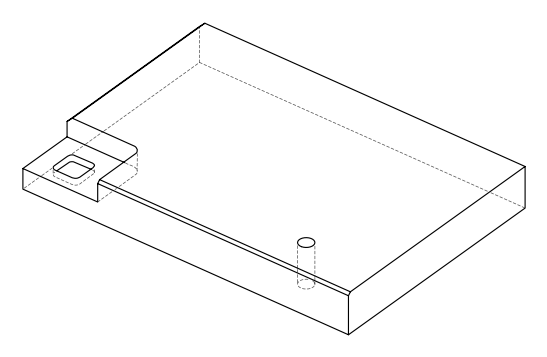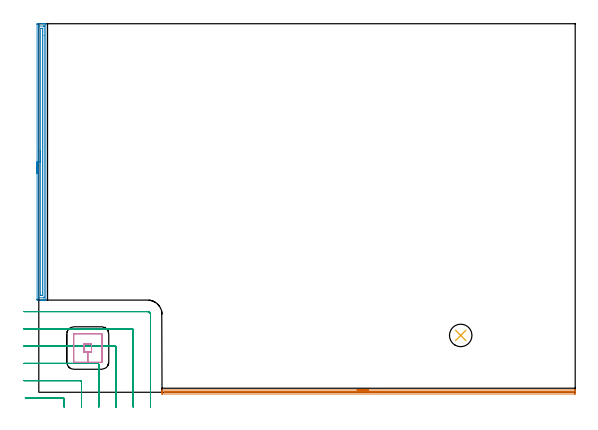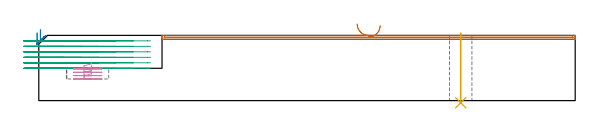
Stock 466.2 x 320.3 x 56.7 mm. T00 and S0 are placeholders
(PLAN: 5 operations, 3 tool changes, 23 min)
(1 AREA_MILL | FG_CHAMFER_SURFACE | UGT0205_001 | 5.89 min | 2218 mm3)
(2 AREA_MILL_1 | FG_CHAMFER_SURFACE_1 | UGT0205_001 | 5.97 min | 7076 mm3)
(3 MILL_CORNER_NOTCH_RECTANGULAR | CORNER_NOTCH_RECTANGULAR | UGT0201_136 | Follow Part, ap 5, ae 75% | 9.39 min | 244254 mm3)
(4 MILL_RECTANGULAR_POCKET | POCKET_RECTANGULAR_STRAIGHT | NXT0201_011 | Follow Part, ap 3, ae 75% | 1.46 min | 12216 mm3)
(5 INDEXABLE_INSERT_DRILL_THROUGH_HOLE_FROM_SOLID | STEP1HOLE | NXT0302_010 | 0.24 min | 16901 mm3)
(TOOL UGT0205_001 | Chamfer Mill 20 x 3 x 45 deg. | D20 FL50 Z2)
(TOOL UGT0201_136 | Carbide End Mill 20.0 | D20 FL30 Z4)
(TOOL NXT0201_011 | ENDMILL 12mm [2P460-1200-NA 1630] | D12 FL38 Z6)
(TOOL NXT0302_010 | Index. Insert Drill 19.5mm [880-D1950L25-05] | D19.5 PA176 FL98 Z2)
(OP 1 AREA_MILL)
G17 G21 G94 G90
T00 M6
G54
G17 G0 G90 X276.65 Y2. S1061 M3
G43 Z66.7 H0
G94 G1 X276.688 Z65.828 F250.
X276.802 Z64.963
X276.991 Z64.112
X277.253 Z63.28
X277.587 Z62.474
X277.99 Z61.7
X278.458 Z60.964
X278.99 Z60.272
X279.579 Z59.629
X280.222 Z59.04
X280.914 Z58.508
X281.65 Z58.04
X282.424 Z57.637
X283.23 Z57.303
X284.062 Z57.041
X284.914 Z56.852
X285.778 Z56.738
X286.65 Z56.7
X466.04
X466.19 Y1.994 Z56.693
X466.2 Y1.692 Z56.391
Y1.32 Z56.019
Y0.69 Z55.385
Y-0.505 Z54.192
X466.195 Y-1.07 Z53.624
X466.19 Y-1.49 Z53.204
X466.025 Y-1.495 Z53.201
X465.594 Y-1.5 Z53.2
X107.706
X107.275 Y-1.495 Z53.201
X107.11 Y-1.49 Z53.204
X107.1 Y-1.07 Z53.624
Y-0.505 Z54.192
Y-0.19 Z54.506
Y0.375 Z55.071
Y0.69 Z55.385
Y1.693 Z56.392
X107.11 Y1.994 Z56.693
X107.26 Y2. Z56.7
X286.65
Y0.586 Z55.286
X463.809 Y0.585 Z55.285
X463.916 Y0.584 Z55.284
X464.163 Y0.579 Z55.279
X464.19 Y0.498 Z55.198
X464.197 Y0.307 Z55.007
X464.198 Y0.057 Z54.757
X464.195 Y-0.007 Z54.693
X464.19 Y-0.057 Z54.643
X464.184 Y-0.079 Z54.621
X463.703 Y-0.086 Z54.614
X110.172
X109.491 Y-0.085 Z54.615
X109.383 Y-0.084 Z54.616
X109.137 Y-0.079 Z54.621
X109.11 Y0.001 Z54.701
X109.104 Y0.191 Z54.891
X109.108 Y0.512 Z55.212
X109.11 Y0.58 Z55.28
X109.125 Y0.582 Z55.282
X109.171 Y0.584 Z55.284
X109.264 Y0.585 Z55.285
X109.45 Y0.586 Z55.286
X286.65
X287.522 Z55.324
X288.386 Z55.438
X289.238 Z55.626
X290.07 Z55.889
X290.876 Z56.223
X291.65 Z56.625
X292.386 Z57.094
X293.078 Z57.625
X293.721 Z58.215
X294.31 Z58.858
X294.842 Z59.55
X295.31 Z60.286
X295.713 Z61.06
X296.047 Z61.866
X296.309 Z62.698
X296.498 Z63.549
X296.612 Z64.414
X296.65 Z65.286
G0 Z66.7
M5
M2
(OP 2 AREA_MILL_1)
G17 G21 G94 G90
T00 M6
G54
G17 G0 G90 X-1.5 Y190.2 S1061 M3
G43 Z66.7 H0
Z59.1
G94 G1 Y190.238 Z58.228 F250.
Y190.352 Z57.364
Y190.541 Z56.512
Y190.803 Z55.68
Y191.137 Z54.874
Y191.54 Z54.1
Y192.008 Z53.364
Y192.54 Z52.672
Y193.129 Z52.029
Y193.772 Z51.44
Y194.464 Z50.908
Y195.2 Z50.44
Y195.974 Z50.037
Y196.78 Z49.703
Y197.612 Z49.441
Y198.464 Z49.252
Y199.328 Z49.138
Y200.2 Z49.1
Y319.703
X-1.498 Y320.022 Z49.101
X-1.493 Y320.29 Z49.104
X-1.186 Y320.3 Z49.41
X2.3 Z52.895
X2.877 Z53.474
X3.172 Z53.768
X3.749 Z54.346
X4.043 Z54.639
X4.632 Z55.231
X4.915 Z55.514
X5.888 Z56.487
X5.995 Y320.298 Z56.587
X6.097 Y320.29 Z56.688
X6.1 Y320.149 Z56.7
Y80.25
X6.097 Y80.11 Z56.688
X5.995 Y80.102 Z56.587
X5.888 Y80.1 Z56.487
X5.197 Z55.797
X4.632 Z55.232
X4.043 Z54.639
X3.749 Z54.345
X3.172 Z53.768
X2.877 Z53.474
X2.3 Z52.895
X1.717 Z52.312
X-1.098 Z49.499
X-1.186 Y80.101 Z49.41
X-1.493 Y80.11 Z49.104
X-1.498 Y80.378 Z49.101
X-1.5 Y80.697 Z49.1
Y81.017
Y200.2
X-0.086 Z50.514
Y317.685
X-0.084 Y317.92 Z50.516
X-0.081 Y318.248 Z50.519
X-0.079 Y318.281 Z50.521
X-0.037 Y318.29 Z50.563
X0.061 Y318.296 Z50.661
X0.186 Y318.299 Z50.786
X4.545 Z55.145
X4.651 Y318.293 Z55.251
X4.67 Y318.291 Z55.27
X4.679 Y318.258 Z55.279
X4.683 Y318.157 Z55.283
X4.685 Y317.92 Z55.285
X4.686 Y309.961 Z55.286
X4.685 Y82.715 Z55.285
X4.684 Y82.48 Z55.284
X4.68 Y82.152 Z55.28
X4.679 Y82.119 Z55.279
X4.637 Y82.11 Z55.237
X4.539 Y82.104 Z55.139
X4.414 Y82.101 Z55.014
X0.056 Z50.656
X-0.051 Y82.107 Z50.549
X-0.07 Y82.109 Z50.53
X-0.079 Y82.142 Z50.521
X-0.083 Y82.243 Z50.517
X-0.085 Y82.48 Z50.515
X-0.086 Y90.454 Z50.514
Y200.2
X1.328 Z51.928
X1.329 Y316.136 Z51.929
X1.33 Y316.237 Z51.93
X1.333 Y316.271 Z51.933
X1.335 Y316.29 Z51.935
X1.349 Y316.292 Z51.949
X1.428 Y316.295 Z52.028
X2.14 Y316.3 Z52.74
X2.3 Z52.9
X3.012 Z53.612
X3.172 Y316.297 Z53.772
X3.225 Y316.294 Z53.825
X3.261 Y316.291 Z53.861
X3.265 Y316.237 Z53.865
X3.269 Y316.136 Z53.869
X3.271 Y316.035 Z53.871
Y84.264
X3.27 Y84.163 Z53.87
X3.267 Y84.129 Z53.867
X3.265 Y84.11 Z53.865
X3.251 Y84.108 Z53.851
X3.172 Y84.105 Z53.772
X2.46 Y84.1 Z53.06
X2.3 Z52.9
X1.588 Z52.188
X1.428 Y84.103 Z52.028
X1.375 Y84.106 Z51.975
X1.339 Y84.109 Z51.939
X1.335 Y84.162 Z51.935
X1.331 Y84.264 Z51.931
X1.329 Y84.365 Z51.929
X1.328 Y200.2 Z51.928
Y201.072 Z51.967
Y201.937 Z52.08
Y202.788 Z52.269
Y203.62 Z52.532
Y204.426 Z52.865
Y205.2 Z53.268
Y205.936 Z53.737
Y206.628 Z54.268
Y207.271 Z54.857
Y207.86 Z55.501
Y208.392 Z56.193
Y208.86 Z56.928
Y209.263 Z57.702
Y209.597 Z58.508
Y209.859 Z59.34
Y210.048 Z60.192
Y210.162 Z61.057
Y210.2 Z61.928
G0 Z66.7
M5
M2
(OP 3 MILL_CORNER_NOTCH_RECTANGULAR)
G17 G21 G94 G90
T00 M6
G54
G17 G0 G90 X22.1 Y-13. S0 M3
G43 Z66.7 H0
Z51.933
G94 G1 Y-10. F250.
Y-5.893 F500.
G3 X21.107 Y-4.9 R1.
G1 X-8.717
X-11.717 F250.
G0 Z66.7
X37.1 Y-13.
Z51.933
G1 Y-10.
Y9.106 F500.
G3 X36.106 Y10.1 R1.
G1 X-10.
X-13. F250.
G0 Z66.7
X52.1 Y-13.
Z51.933
G1 Y-10.
Y24.106 F500.
G3 X51.106 Y25.1 R1.
G1 X-10.
X-13. F250.
G0 Z66.7
X67.1 Y-13.
Z51.933
G1 Y-10.
Y39.105 F500.
G3 X66.105 Y40.1 R1.
G1 X-10.
X-13. F250.
G0 Z66.7
X82.1 Y-13.
Z51.933
G1 Y-10.
Y54.105 F500.
G3 X81.105 Y55.1 R1.
G1 X-10.
X-13. F250.
G0 Z66.7
X97.1 Y-13.
Z51.933
G1 Y-10.
Y67.6 F500.
G3 X94.6 Y70.1 R2.5
G1 X-10.
X-13. F250.
G0 Z66.7
X22.1 Y-13.
Z47.167
G1 Y-10.
Y-5.894 F500.
G3 X21.106 Y-4.9 R1.
G1 X-8.717
X-11.717 F250.
G0 Z66.7
X37.1 Y-13.
Z47.167
G1 Y-10.
Y9.106 F500.
G3 X36.106 Y10.1 R1.
G1 X-10.
X-13. F250.
G0 Z66.7
X52.1 Y-13.
Z47.167
G1 Y-10.
Y24.106 F500.
G3 X51.106 Y25.1 R1.
G1 X-10.
X-13. F250.
G0 Z66.7
X67.1 Y-13.
Z47.167
G1 Y-10.
Y39.105 F500.
G3 X66.105 Y40.1 R1.
G1 X-10.
X-13. F250.
G0 Z66.7
X82.1 Y-13.
Z47.167
G1 Y-10.
Y54.105 F500.
G3 X81.105 Y55.1 R1.
G1 X-10.
X-13. F250.
G0 Z66.7
X97.1 Y-13.
Z47.167
G1 Y-10.
Y67.6 F500.
G3 X94.6 Y70.1 R2.5
G1 X-10.
X-13. F250.
G0 Z66.7
X22.1 Y-13.
Z42.4
G1 Y-10.
Y-5.894 F500.
G3 X21.106 Y-4.9 R1.
G1 X-8.717
X-11.717 F250.
G0 Z66.7
X37.1 Y-13.
Z42.4
G1 Y-10.
Y9.106 F500.
G3 X36.106 Y10.1 R1.
G1 X-10.
X-13. F250.
G0 Z66.7
X52.1 Y-13.
Z42.4
G1 Y-10.
Y24.106 F500.
G3 X51.106 Y25.1 R1.
G1 X-10.
X-13. F250.
G0 Z66.7
X67.1 Y-13.
Z42.4
G1 Y-10.
Y39.105 F500.
G3 X66.105 Y40.1 R1.
G1 X-10.
X-13. F250.
G0 Z66.7
X82.1 Y-13.
Z42.4
G1 Y-10.
Y54.105 F500.
G3 X81.105 Y55.1 R1.
G1 X-10.
X-13. F250.
G0 Z66.7
X97.1 Y-13.
Z42.4
G1 Y-10.
Y67.6 F500.
G3 X94.6 Y70.1 R2.5
G1 X-10.
X-13. F250.
G0 Z66.7
X22.1 Y-13.
Z37.633
G1 Y-10.
Y-5.894 F500.
G3 X21.106 Y-4.9 R1.
G1 X-8.717
X-11.717 F250.
G0 Z66.7
X37.1 Y-13.
Z37.633
G1 Y-10.
Y9.106 F500.
G3 X36.106 Y10.1 R1.
G1 X-10.
X-13. F250.
G0 Z66.7
X52.1 Y-13.
Z37.633
G1 Y-10.
Y24.106 F500.
G3 X51.106 Y25.1 R1.
G1 X-10.
X-13. F250.
G0 Z66.7
X67.1 Y-13.
Z37.633
G1 Y-10.
Y39.105 F500.
G3 X66.105 Y40.1 R1.
G1 X-10.
X-13. F250.
G0 Z66.7
X82.1 Y-13.
Z37.633
G1 Y-10.
Y54.105 F500.
G3 X81.105 Y55.1 R1.
G1 X-10.
X-13. F250.
G0 Z66.7
X97.1 Y-13.
Z37.633
G1 Y-10.
Y67.6 F500.
G3 X94.6 Y70.1 R2.5
G1 X-10.
X-13. F250.
G0 Z66.7
X22.1 Y-13.
Z32.867
G1 Y-10.
Y-5.894 F500.
G3 X21.106 Y-4.9 R1.
G1 X-8.717
X-11.717 F250.
G0 Z66.7
X37.1 Y-13.
Z32.867
G1 Y-10.
Y9.106 F500.
G3 X36.106 Y10.1 R1.
G1 X-10.
X-13. F250.
G0 Z66.7
X52.1 Y-13.
Z32.867
G1 Y-10.
Y24.106 F500.
G3 X51.106 Y25.1 R1.
G1 X-10.
X-13. F250.
G0 Z66.7
X67.1 Y-13.
Z32.867
G1 Y-10.
Y39.105 F500.
G3 X66.105 Y40.1 R1.
G1 X-10.
X-13. F250.
G0 Z66.7
X82.1 Y-13.
Z32.867
G1 Y-10.
Y54.105 F500.
G3 X81.105 Y55.1 R1.
G1 X-10.
X-13. F250.
G0 Z66.7
X97.1 Y-13.
Z32.867
G1 Y-10.
Y67.6 F500.
G3 X94.6 Y70.1 R2.5
G1 X-10.
X-13. F250.
G0 Z66.7
X22.1 Y-13.
Z28.1
G1 Y-10.
Y-5.894 F500.
G3 X21.106 Y-4.9 R1.
G1 X-8.717
X-11.717 F250.
G0 Z66.7
X37.1 Y-13.
Z28.1
G1 Y-10.
Y9.106 F500.
G3 X36.106 Y10.1 R1.
G1 X-10.
X-13. F250.
G0 Z66.7
X52.1 Y-13.
Z28.1
G1 Y-10.
Y24.106 F500.
G3 X51.106 Y25.1 R1.
G1 X-10.
X-13. F250.
G0 Z66.7
X67.1 Y-13.
Z28.1
G1 Y-10.
Y39.105 F500.
G3 X66.105 Y40.1 R1.
G1 X-10.
X-13. F250.
G0 Z66.7
X82.1 Y-13.
Z28.1
G1 Y-10.
Y54.105 F500.
G3 X81.105 Y55.1 R1.
G1 X-10.
X-13. F250.
G0 Z66.7
X97.1 Y-13.
Z28.1
G1 Y-10.
Y67.6 F500.
G3 X94.6 Y70.1 R2.5
G1 X-10.
X-13. F250.
G0 Z66.7
M5
M2
(OP 4 MILL_RECTANGULAR_POCKET)
G17 G21 G94 G90
T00 M6
G54
G17 G0 G90 X45.8 Y36.474 S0 M3
G43 Z66.7 H1
Z33.462
G94 G1 Y41.9 Z32.007 F250.
X39.3 Z30.266
Y35. Z28.417
X42.55 Z27.546
X45.8 F500.
Y41.9
X39.3
Y35.
X42.55
Y26.
X54.5
G3 X54.8 Y26.3 R0.3
G1 Y50.6
G3 X54.5 Y50.9 R0.3
G1 X30.6
G3 X30.3 Y50.6 R0.3
G1 Y26.3
G3 X30.6 Y26. R0.3
G1 X42.55
X43.55
G0 X45.8 Y36.474 Z30.546
G1 Y41.9 Z29.092 F250.
X39.3 Z27.35
Y35. Z25.502
X42.55 Z24.631
X45.8 F500.
Y41.9
X39.3
Y35.
X42.55
Y26.
X54.5
G3 X54.8 Y26.3 R0.3
G1 Y50.6
G3 X54.5 Y50.9 R0.3
G1 X30.6
G3 X30.3 Y50.6 R0.3
G1 Y26.3
G3 X30.6 Y26. R0.3
G1 X42.55
X43.55
G0 X45.8 Y36.474 Z27.631
G1 Y41.9 Z26.177 F250.
X39.3 Z24.435
Y35. Z22.586
X42.55 Z21.715
X45.8 F500.
Y41.9
X39.3
Y35.
X42.55
Y26.
X54.5
G3 X54.8 Y26.3 R0.3
G1 Y50.6
G3 X54.5 Y50.9 R0.3
G1 X30.6
G3 X30.3 Y50.6 R0.3
G1 Y26.3
G3 X30.6 Y26. R0.3
G1 X42.55
X43.55
G0 X45.8 Y36.474 Z24.715
G1 Y41.9 Z23.261 F250.
X39.3 Z21.52
Y35. Z19.671
X42.55 Z18.8
X45.8 F500.
Y41.9
X39.3
Y35.
X42.55
Y26.
X54.5
G3 X54.8 Y26.3 R0.3
G1 Y50.6
G3 X54.5 Y50.9 R0.3
G1 X30.6
G3 X30.3 Y50.6 R0.3
G1 Y26.3
G3 X30.6 Y26. R0.3
G1 X42.55
X43.55
G0 Z66.7
M5
M2
(OP 5 INDEXABLE_INSERT_DRILL_THROUGH_HOLE_FROM_SOLID)
G17 G21 G94 G90
T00 M6
G54
G17 G0 G90 X366.7 Y49.4 S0 M3
G43 Z66.7 H1
G94 G81 G98 Z-1.84 F250. R58.7
G80
M5
M2
